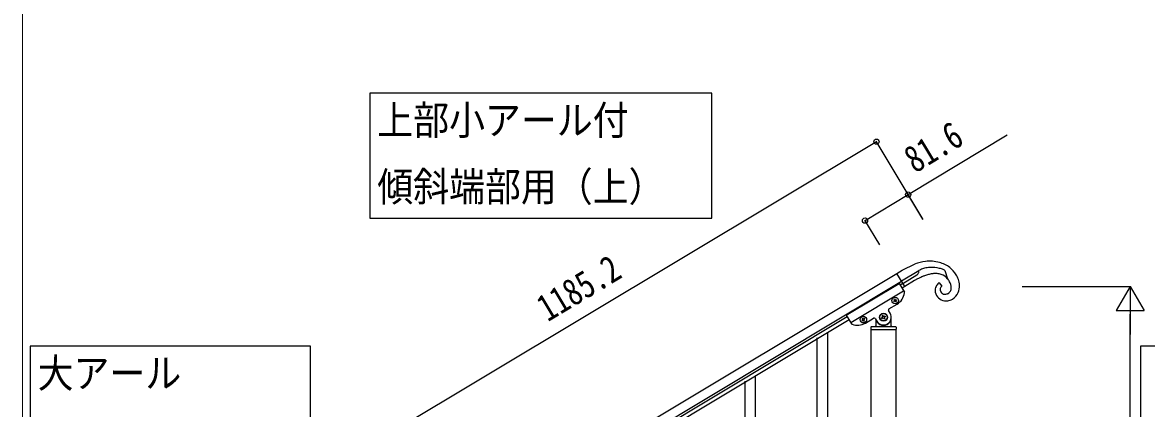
# Model space of a CAD drawing. Units: millimetres, scale not verified. Extents: x -4015 to 4015, y -2862 to 2860.
# Drawn here: x -3965 to -2143, y -648 to -22 of the extents above; entities that cross this region are included whole.
import ezdxf
from ezdxf.enums import TextEntityAlignment as Align

# ---------------------------------------------------------------- set-up
doc = ezdxf.new("R2010")
doc.units = ezdxf.units.MM
doc.header["$LTSCALE"] = 10
doc.layers.add('0-3_YKK_A1', color=4, linetype='Continuous')
doc.layers.add('0-4_YKK_D', color=6, linetype='Continuous')
doc.layers.add('0-5_YKK_ZWAK', color=92, linetype='Continuous', lineweight=18)
doc.styles.add('ＭＳ ゴシック', font='')
doc.styles.get('ＭＳ ゴシック').set_extended_font_data('MS Gothic')

msp = doc.modelspace()

# ---------------------------------------------------------------- linework, layer by layer
at = {"layer": '0-3_YKK_A1'}
for p, q in [((-2538.82, -423.43), (-2517.98, -413.42)), ((-3494.07, -996.45), (-2547.71, -428.71)), ((-2534.85, -450.21), (-2547.71, -428.77)), ((-2511.66, -424.6), (-2539.98, -441.62)), ((-2537.92, -445.05), (-2515.07, -431.32)), ((-2512.23, -428.1), (-2512.17, -427.94)), ((-2511.66, -425.87), (-2511.64, -425.63)), ((-2470.46, -423.68), (-2469.58, -424.22)), ((-2469.58, -424.22), (-2465.2, -437.36)), ((-3486.36, -1009.31), (-2539.99, -441.58)), ((-2629.54, -496.47), (-2543.79, -445.02)), ((-2543.79, -445.02), (-2535.39, -459.02)), ((-2537.93, -445.01), (-2542.25, -447.59)), ((-2534.85, -450.15), (-2539.16, -452.74)), ((-2518.78, -440.55), (-2534.83, -450.2)), ((-2513.91, -437.78), (-2518.78, -440.55)), ((-2478.7, -443.88), (-2474.51, -449.35)), ((-2475.36, -449.99), (-2475.48, -450.09)), ((-2462.77, -440.97), (-2463.07, -440.46)), ((-2622.34, -508.47), (-2536.59, -457.03)), ((-2549.41, -471.74), (-2548.58, -471.24)), ((-2473.95, -461.27), (-2473.6, -461.49)), ((-2464.87, -461.56), (-2464.67, -461.45)), ((-2464.67, -461.45), (-2464.04, -461.11)), ((-2462.85, -460.24), (-2462.46, -459.9)), ((-2558.45, -493.47), (-2561.03, -489.18)), ((-2560.34, -486.44), (-2547.05, -478.46)), ((-2551.38, -474.04), (-2552.2, -474.54)), ((-2628, -499.04), (-3442.28, -987.54)), ((-2624.91, -504.18), (-3439.19, -992.68)), ((-2629.54, -496.47), (-2621.15, -510.46)), ((-2603.33, -504.09), (-2604.15, -504.58)), ((-2600.36, -503.43), (-2599.54, -502.93)), ((-2598.5, -509.33), (-2585.21, -501.36)), ((-2582.47, -502.04), (-2579.89, -506.33)), ((-2581.67, -504.45), (-2581.67, -513.9)), ((-2580.67, -506.9), (-2580.4, -506.9)), ((-2570.53, -501.48), (-2571.66, -502.16)), ((-2567.82, -498.32), (-2566.68, -497.64)), ((-2557.67, -506.9), (-2557.95, -506.9)), ((-2556.67, -513.9), (-2556.67, -499.9)), ((-2659.67, -716.98), (-2659.67, -524.81)), ((-2589.67, -515.9), (-2589.67, -519.4)), ((-2589.42, -519.9), (-2548.92, -519.9)), ((-2589.42, -1356.84), (-2589.42, -519.9)), ((-2589.17, -519.9), (-2549.17, -519.9)), ((-2588.67, -514.9), (-2549.67, -514.9)), ((-2548.92, -1356.84), (-2548.92, -519.9)), ((-2548.67, -515.9), (-2548.67, -519.4)), ((-2676.67, -749.89), (-2676.67, -533.31)), ((-2776.67, -787.17), (-2776.67, -595)), ((-2793.67, -820.08), (-2793.67, -603.5))]:
    msp.add_line(p, q, dxfattribs=at)
for points in [[(-3402, -136.47), (-3402, -339.01), (-2847.45, -339.01), (-2847.45, -136.47)], [(-3952.72, -546.53), (-3952.72, -749.08), (-3498.16, -749.08), (-3498.16, -546.53)], [(-2152.72, -546.53), (-2152.72, -749.08), (-1698.16, -749.08), (-1698.16, -546.53)]]:
    msp.add_lwpolyline(points, close=True, dxfattribs=at)
for points in [[(-2547.71, -428.77), (-2539.15, -423.62), (-2538.82, -423.43)], [(-2511.64, -425.63), (-2511.67, -424.18), (-2511.67, -424.16)], [(-2552.2, -474.54), (-2552.7, -473.71), (-2551.87, -473.22)], [(-2551.55, -471.9), (-2552.04, -471.08), (-2551.22, -470.59), (-2550.72, -471.41)], [(-2548.58, -471.24), (-2548.09, -472.07), (-2548.91, -472.56)], [(-2549.24, -473.88), (-2548.75, -474.7), (-2549.57, -475.2), (-2550.06, -474.37)], [(-2604.15, -504.58), (-2603.66, -505.4), (-2602.83, -504.91)], [(-2602.17, -502.27), (-2602.67, -501.45), (-2603.49, -501.95), (-2603, -502.77)], [(-2601.52, -505.24), (-2601.02, -506.06), (-2600.2, -505.57), (-2600.69, -504.74)], [(-2599.54, -502.93), (-2600.03, -502.11), (-2600.86, -502.6)], [(-2571.66, -502.16), (-2572.34, -501.03), (-2571.21, -500.35)], [(-2570.76, -498.54), (-2571.44, -497.41), (-2570.31, -496.73), (-2569.63, -497.86)], [(-2567.59, -501.26), (-2566.91, -502.39), (-2568.04, -503.07), (-2568.72, -501.94)], [(-2566.68, -497.64), (-2566, -498.77), (-2567.14, -499.45)]]:
    msp.add_lwpolyline(points, dxfattribs=at)
for centre, radius in [((-2550.39, -472.89), 5.3), ((-2601.84, -503.76), 5.3), ((-2569.17, -499.9), 6.5), ((-2569.17, -499.9), 6)]:
    msp.add_circle(centre, radius, dxfattribs=at)
for centre, radius, start, end in [((-2489.51, -495.25), 86.64, 97.73194, 109.18156), ((-2489.6, -474.34), 55.49, 94.74108, 103.90352), ((-2494.3, -472.68), 63.66, 75.6239, 96.19496), ((-2491.67, -476.9), 57.91, 76.46905, 92.48574), ((-2492.64, -461.16), 52.1, 53.66916, 74.24021), ((-2493.11, -458.02), 49.91, 32.80053, 51.09621), ((-2519.29, -424.74), 7.82, 302.68139, 334.55983), ((-2425.28, -609.49), 193.24, 115.0084, 117.30015), ((-2521.17, -424.52), 9.63, 339.15131, 343.73436), ((-2522.98, -424.39), 11.41, 345.68732, 352.56075), ((-2476.03, -487.56), 72.76, 117.0469, 119.33865), ((-2512.41, -424.29), 0.75, 9.85731, 12.14907), ((-2491.79, -460.17), 41.23, 105.68406, 114.8465), ((-2460.37, -542.75), 117.98, 110.97673, 113.26849), ((-2474.9, -509.06), 81.33, 105.334, 109.91705), ((-2478.82, -501.77), 73.28, 99.29829, 103.88134), ((-2481.54, -496.79), 67.96, 95.42627, 97.71803), ((-2484.81, -477.85), 48.81, 86.83255, 93.70598), ((-2485.3, -462.57), 33.61, 73.11203, 84.56165), ((-2500.21, -496.19), 78.76, 71.42105, 73.7128), ((-2483.51, -453.43), 24.36, 41.2544, 70.88205), ((-2501.82, -489.94), 73.44, 66.38366, 68.67541), ((-2496.89, -471.66), 54.78, 61.15666, 63.44842), ((-2511.54, -471.47), 57.54, 32.60845, 39.48189), ((-2496.08, -456.84), 51.82, 20.76038, 29.92282), ((-2468.9, -456.51), 16.56, 170.29332, 208.8855), ((-2465.7, -457.9), 19.97, 156.46128, 167.9109), ((-2470.15, -456.61), 15.38, 129.14282, 154.25202), ((-2469.33, -458.76), 17.59, 122.17774, 126.76079), ((-2469.44, -454.75), 7.96, 169.6662, 210.4821), ((-2470.07, -455.07), 7.41, 148.09787, 166.39356), ((-2468.36, -456.71), 9.74, 140.58953, 145.17258), ((-2470.22, -455.48), 7.53, 134.24934, 138.83239), ((-2470.98, -455), 6.66, 122.02416, 131.1866), ((-2498.34, -461.19), 40.92, 25.04191, 29.62496), ((-2470.37, -452.23), 11.03, 319.88207, 344.99126), ((-2494.73, -458.33), 36.45, 18.78796, 23.37101), ((-2486.23, -454.54), 27.19, 12.40305, 16.9861), ((-2473.93, -451.81), 14.6, 347.01075, 3.02744), ((-2488.79, -453.78), 29.56, 5.31674, 9.89979), ((-2475.89, -448.55), 30.12, 338.35139, 1.19376), ((-2485.94, -450.87), 40.27, 4.19542, 17.92995), ((-2552.37, -472.4), 0.96, 300.96, 30.96), ((-2549.9, -470.91), 0.96, 210.96, 300.96), ((-2548.42, -473.38), 0.96, 120.96, 210.96), ((-2559.91, -457.03), 25, 300.96, 352.46005), ((-2537.11, -460.04), 2, 352.46005, 30.96), ((-2467.33, -454.48), 18.94, 211.96426, 276.65289), ((-2468.97, -454.22), 8.64, 211.92473, 234.7671), ((-2469.22, -453.61), 9.02, 240.94759, 288.3867), ((-2473.22, -443.1), 20.26, 289.74414, 294.32719), ((-2468.81, -450.88), 22.71, 279.29733, 299.86839), ((-2470.64, -450.71), 12.31, 302.39582, 309.26925), ((-2476, -446.26), 19.21, 314.78825, 317.08), ((-2471.8, -448.3), 26.47, 302.71426, 334.5927), ((-2559.31, -488.15), 2, 120.96, 210.96), ((-2550.89, -474.87), 0.96, 30.96, 120.96), ((-2611.36, -487.89), 25, 249.45995, 300.96), ((-2603.82, -503.26), 0.96, 300.96, 30.96), ((-2602.34, -505.73), 0.96, 30.96, 120.96), ((-2601.35, -501.78), 0.96, 210.96, 300.96), ((-2599.87, -504.25), 0.96, 120.96, 210.96), ((-2584.18, -503.07), 2, 30.96, 120.96), ((-2580.67, -507.9), 1, 90, 180), ((-2580.4, -507.4), 0.5, 33.74899, 90), ((-2569.17, -499.9), 13, 213.74899, 326.25101), ((-2569.17, -499.9), 12.5, 210.96, 30.96), ((-2571.89, -499.22), 1.32, 300.96, 30.96), ((-2569.85, -502.62), 1.32, 30.96, 120.96), ((-2568.49, -497.18), 1.32, 210.96, 300.96), ((-2566.46, -500.58), 1.32, 120.96, 210.96), ((-2557.95, -507.4), 0.5, 90, 146.25101), ((-2557.67, -507.9), 1, 0, 90), ((-2619.43, -509.43), 2, 210.96, 249.45995), ((-2588.67, -515.9), 1, 90, 180), ((-2589.17, -519.4), 0.5, 180, 270), ((-2582.67, -513.9), 1, 270, 0), ((-2555.67, -513.9), 1, 180, 270), ((-2549.67, -515.9), 1, 0, 90), ((-2549.17, -519.4), 0.5, 270, 0)]:
    msp.add_arc(centre, radius, start, end, dxfattribs=at)
at = {"layer": '0-4_YKK_D'}
for p, q in [((-2580.63, -215.29), (-3596.94, -824.98)), ((-2505.01, -341.35), (-2581.15, -214.43)), ((-2505.42, -340.65), (-2529.81, -300.2)), ((-2575.39, -382.63), (-2599.69, -342.35)), ((-2344.32, -449.9), (-2168.17, -449.9)), ((-2169.17, -449.9), (-2191.67, -488.87)), ((-2169.17, -449.9), (-2146.67, -488.87)), ((-2169.17, -449.9), (-2169.17, -527.84)), ((-2191.67, -488.87), (-2146.67, -488.87)), ((-2169.17, -1404.9), (-2169.17, -494.9))]:
    msp.add_line(p, q, dxfattribs=at)
msp.add_lwpolyline([(-2599.17, -343.21), (-2529.3, -301.06), (-2368.83, -204.27)], dxfattribs=at)
for centre in [(-2580.63, -215.29), (-2529.3, -301.06), (-2599.17, -343.21)]:
    msp.add_circle(centre, 4.25, dxfattribs=at)
at = {"layer": '0-5_YKK_ZWAK', "color": 7}
msp.add_line((-3965.28, -2489.9), (-3965.28, 2810.1), dxfattribs=at)

# ---------------------------------------------------------------- texts
at = {"layer": '0-3_YKK_A1', "style": 'ＭＳ ゴシック', "width": 0.9}
for s, p in [('上部小アール付', (-3389.98, -218.28)), ('傾斜端部用（上）', (-3389.98, -326.08)), ('大アール', (-3940.69, -628.35))]:
    msp.add_text(s, height=47.42, dxfattribs=at).set_placement(p, align=Align.BOTTOM_LEFT)
at = {"layer": '0-4_YKK_D', "style": 'ＭＳ ゴシック', "width": 0.8}
for s, rotation, p in [('81.6', 31.097, (-2511.34, -278.55)), ('1185.2', 30.96, (-3106.98, -519.39))]:
    msp.add_text(s, height=43.99, rotation=rotation, dxfattribs=at).set_placement(p, align=Align.BOTTOM_LEFT)

doc.saveas('drawing.dxf')
